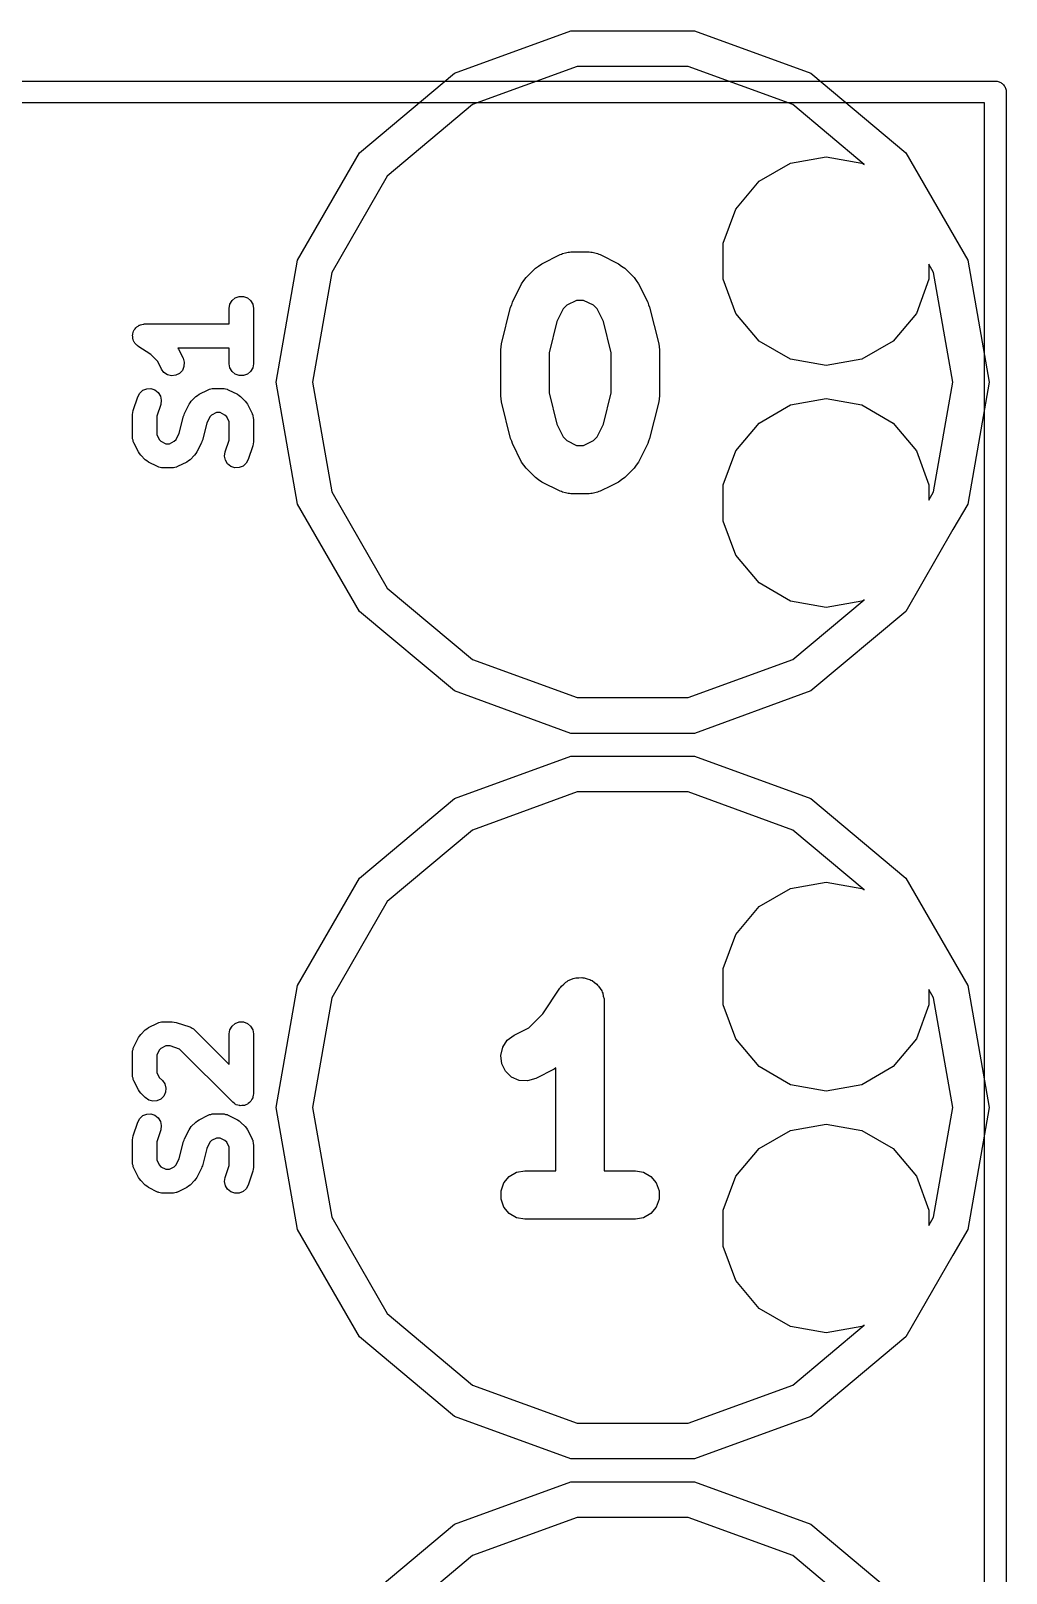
# Model space of a CAD drawing. Extents: x 25.3 to 49.5, y -85.5 to -24.8.
# Drawn here: x 39.23 to 49.48, y -40.96 to -24.76 of the extents above; entities that cross this region are included whole.
import ezdxf

# ---------------------------------------------------------------- set-up
doc = ezdxf.new("R2010")
doc.units = 0
doc.header["$MEASUREMENT"] = 0
doc.layers.add('BLACK', color=7, linetype='CONTINUOUS')

msp = doc.modelspace()

# ---------------------------------------------------------------- linework, layer by layer
at = {"layer": 'Black'}
for p, q in [((43.6816, -25.2034), (44.9043, -24.7584)), ((44.9043, -24.7584), (46.2055, -24.7584)), ((46.2055, -24.7584), (47.4281, -25.2034)), ((42.6849, -26.0398), (43.6816, -25.2034)), ((44.9705, -25.1336), (43.8721, -25.5334)), ((46.1393, -25.1336), (44.9705, -25.1336)), ((47.2376, -25.5334), (46.1393, -25.1336)), ((47.4281, -25.2034), (48.4249, -26.0398)), ((25.4, -25.2857), (49.3649, -25.2857)), ((49.3649, -25.2857), (49.3747, -25.2874)), ((49.3747, -25.2874), (49.3847, -25.2874)), ((49.3847, -25.2874), (49.3941, -25.2909)), ((49.3941, -25.2909), (49.404, -25.2926)), ((49.404, -25.2926), (49.4127, -25.2976)), ((49.4127, -25.2976), (49.422, -25.301)), ((49.422, -25.301), (49.4297, -25.3074)), ((49.4297, -25.3074), (49.4384, -25.3124)), ((49.4384, -25.3124), (49.4448, -25.3201)), ((49.4448, -25.3201), (49.4525, -25.3265)), ((49.4525, -25.3265), (49.4575, -25.3352)), ((49.4575, -25.3352), (49.4639, -25.3428)), ((49.4639, -25.3428), (49.4673, -25.3522)), ((49.4673, -25.3522), (49.4723, -25.3609)), ((49.4723, -25.3609), (49.474, -25.3708)), ((49.474, -25.3708), (49.4775, -25.3802)), ((49.4775, -25.3802), (49.4775, -25.3902)), ((49.4775, -25.3902), (49.4792, -25.4)), ((49.4792, -25.4), (49.4792, -84.836)), ((49.2506, -25.5143), (25.5143, -25.5143)), ((43.8721, -25.5334), (42.9768, -26.2847)), ((47.9873, -26.1624), (47.2376, -25.5334)), ((49.2506, -84.7217), (49.2506, -25.5143)), ((42.0343, -27.1666), (42.6849, -26.0398)), ((47.2119, -26.1477), (47.5869, -26.0816)), ((47.5869, -26.0816), (47.9619, -26.1477)), ((48.4249, -26.0398), (49.0755, -27.1666)), ((46.8822, -26.3381), (47.2119, -26.1477)), ((47.9619, -26.1477), (47.9873, -26.1624)), ((42.9768, -26.2847), (42.3924, -27.2969)), ((46.6374, -26.6298), (46.8822, -26.3381)), ((46.5072, -26.9876), (46.6374, -26.6298)), ((46.5072, -27.3684), (46.5072, -26.9876)), ((41.8084, -28.448), (42.0343, -27.1666)), ((44.5659, -27.2291), (44.5986, -27.2048)), ((44.5986, -27.2048), (44.7921, -27.1081)), ((44.7921, -27.1081), (44.8061, -27.1039)), ((44.8061, -27.1039), (44.8188, -27.0966)), ((44.8188, -27.0966), (44.8481, -27.0914)), ((44.8481, -27.0914), (44.8766, -27.0829)), ((44.8766, -27.0829), (44.8913, -27.0838)), ((44.8913, -27.0838), (44.9057, -27.0812)), ((44.9057, -27.0812), (45.0992, -27.0812)), ((45.0992, -27.0812), (45.1136, -27.0838)), ((45.1136, -27.0838), (45.1283, -27.0829)), ((45.1283, -27.0829), (45.1568, -27.0914)), ((45.1568, -27.0914), (45.1861, -27.0966)), ((45.1861, -27.0966), (45.1988, -27.1039)), ((45.1988, -27.1039), (45.2128, -27.1081)), ((45.2128, -27.1081), (45.4063, -27.2048)), ((45.4063, -27.2048), (45.439, -27.2291)), ((48.6666, -27.2089), (48.6666, -27.3684)), ((48.7174, -27.2969), (48.6666, -27.2089)), ((49.0755, -27.1666), (49.3014, -28.448)), ((42.3924, -27.2969), (42.1894, -28.448)), ((44.4125, -27.3825), (44.4358, -27.3492)), ((44.4358, -27.3492), (44.5326, -27.2524)), ((44.5326, -27.2524), (44.5659, -27.2291)), ((45.439, -27.2291), (45.4723, -27.2524)), ((45.4723, -27.2524), (45.5691, -27.3492)), ((45.5691, -27.3492), (45.5924, -27.3825)), ((46.6374, -27.7262), (46.5072, -27.3684)), ((48.6666, -27.3684), (48.5364, -27.7262)), ((48.9204, -28.448), (48.7174, -27.2969)), ((44.2915, -27.6087), (44.3882, -27.4152)), ((44.3882, -27.4152), (44.4125, -27.3825)), ((45.5924, -27.3825), (45.6167, -27.4152)), ((45.6167, -27.4152), (45.7134, -27.6087)), ((41.3155, -27.6739), (41.3232, -27.6305)), ((41.3155, -27.8372), (41.3155, -27.6739)), ((41.3232, -27.6305), (41.3452, -27.5923)), ((41.3452, -27.5923), (41.379, -27.5639)), ((41.379, -27.5639), (41.4205, -27.5488)), ((41.4205, -27.5488), (41.4646, -27.5488)), ((41.4646, -27.5488), (41.506, -27.5639)), ((41.506, -27.5639), (41.5398, -27.5923)), ((41.5398, -27.5923), (41.5619, -27.6305)), ((41.5619, -27.6305), (41.5695, -27.6739)), ((41.5695, -27.6739), (41.5695, -28.2545)), ((44.1755, -28.0477), (44.2722, -27.6607)), ((44.2722, -27.6607), (44.2835, -27.6353)), ((44.2835, -27.6353), (44.2915, -27.6087)), ((44.8242, -27.6792), (44.7583, -27.8109)), ((44.8626, -27.6408), (44.8242, -27.6792)), ((44.9656, -27.5892), (44.8626, -27.6408)), ((45.0392, -27.5892), (44.9656, -27.5892)), ((45.1423, -27.6408), (45.0392, -27.5892)), ((45.1807, -27.6792), (45.1423, -27.6408)), ((45.2466, -27.8109), (45.1807, -27.6792)), ((45.7134, -27.6087), (45.7214, -27.6353)), ((45.7214, -27.6353), (45.7327, -27.6607)), ((45.7327, -27.6607), (45.8294, -28.0477)), ((40.3449, -27.8669), (40.358, -27.8593)), ((40.358, -27.8593), (40.3702, -27.8503)), ((40.3702, -27.8503), (40.377, -27.8484)), ((40.377, -27.8484), (40.3831, -27.8448)), ((40.3831, -27.8448), (40.398, -27.8422)), ((40.398, -27.8422), (40.4126, -27.838)), ((40.4126, -27.838), (40.4196, -27.8384)), ((40.4196, -27.8384), (40.4265, -27.8372)), ((40.4265, -27.8372), (41.3155, -27.8372)), ((44.7583, -27.8109), (44.6759, -28.1406)), ((45.329, -28.1406), (45.2466, -27.8109)), ((46.8822, -28.0179), (46.6374, -27.7262)), ((48.5364, -27.7262), (48.2916, -28.0179)), ((40.2998, -27.956), (40.3014, -27.9492)), ((40.3014, -27.9711), (40.2998, -27.956)), ((40.3014, -27.9421), (40.3066, -27.9279)), ((40.3014, -27.9492), (40.3014, -27.9421)), ((40.3014, -27.9862), (40.3014, -27.9711)), ((40.3039, -27.9929), (40.3014, -27.9862)), ((40.3046, -27.9999), (40.3039, -27.9929)), ((40.3113, -28.0134), (40.3046, -27.9999)), ((40.3066, -27.9279), (40.3102, -27.9132)), ((40.3102, -27.9132), (40.3141, -27.9073)), ((40.3165, -28.0277), (40.3113, -28.0134)), ((40.3141, -27.9073), (40.3165, -27.9007)), ((40.3165, -27.9007), (40.3263, -27.8891)), ((40.3263, -27.8891), (40.3347, -27.8765)), ((40.3347, -27.8765), (40.3404, -27.8723)), ((40.3404, -27.8723), (40.3449, -27.8669)), ((47.2119, -28.2083), (46.8822, -28.0179)), ((48.2916, -28.0179), (47.9619, -28.2083)), ((40.3211, -28.0331), (40.3165, -28.0277)), ((40.3242, -28.0394), (40.3211, -28.0331)), ((40.3351, -28.0499), (40.3242, -28.0394)), ((40.3449, -28.0615), (40.3351, -28.0499)), ((40.351, -28.065), (40.3449, -28.0615)), ((40.3561, -28.0699), (40.351, -28.065)), ((40.4907, -28.1596), (40.3561, -28.0699)), ((40.564, -28.2329), (40.4907, -28.1596)), ((41.3155, -28.0912), (40.7748, -28.0912)), ((40.7748, -28.0912), (40.782, -28.1009)), ((40.782, -28.1009), (40.8304, -28.1977)), ((41.3155, -28.2545), (41.3155, -28.0912)), ((44.1679, -28.1093), (44.1733, -28.0787)), ((44.1679, -28.5931), (44.1679, -28.1093)), ((44.1733, -28.0787), (44.1755, -28.0477)), ((44.6759, -28.1406), (44.6759, -28.5619)), ((45.329, -28.5619), (45.329, -28.1406)), ((45.8294, -28.0477), (45.8316, -28.0787)), ((45.8316, -28.0787), (45.837, -28.1093)), ((45.837, -28.1093), (45.837, -28.5931)), ((40.6032, -28.3113), (40.564, -28.2329)), ((40.6295, -28.3467), (40.6032, -28.3113)), ((40.6663, -28.371), (40.6295, -28.3467)), ((40.8228, -28.3245), (40.7925, -28.3565)), ((40.8403, -28.284), (40.8228, -28.3245)), ((40.8304, -28.1977), (40.843, -28.24)), ((40.843, -28.24), (40.8403, -28.284)), ((41.3232, -28.2979), (41.3155, -28.2545)), ((41.3452, -28.3361), (41.3232, -28.2979)), ((41.379, -28.3645), (41.3452, -28.3361)), ((41.5398, -28.3361), (41.506, -28.3645)), ((41.5619, -28.2979), (41.5398, -28.3361)), ((41.5695, -28.2545), (41.5619, -28.2979)), ((47.5869, -28.2744), (47.2119, -28.2083)), ((47.9619, -28.2083), (47.5869, -28.2744)), ((40.7092, -28.3812), (40.6663, -28.371)), ((40.753, -28.3762), (40.7092, -28.3812)), ((40.7925, -28.3565), (40.753, -28.3762)), ((41.4205, -28.3795), (41.379, -28.3645)), ((41.4646, -28.3795), (41.4205, -28.3795)), ((41.506, -28.3645), (41.4646, -28.3795)), ((42.0343, -29.7294), (41.8084, -28.448)), ((42.1894, -28.448), (42.3924, -29.5991)), ((48.7174, -29.5991), (48.9204, -28.448)), ((49.3014, -28.448), (49.0755, -29.7294)), ((40.306, -28.7465), (40.3544, -28.6014)), ((40.3544, -28.6014), (40.3754, -28.5626)), ((40.3754, -28.5626), (40.4084, -28.5333)), ((40.4084, -28.5333), (40.4494, -28.5171)), ((40.4494, -28.5171), (40.4935, -28.5159)), ((40.4935, -28.5159), (40.5354, -28.5298)), ((40.5354, -28.5298), (40.5699, -28.5573)), ((40.5699, -28.5573), (40.593, -28.5948)), ((40.593, -28.5948), (40.6019, -28.6381)), ((40.6019, -28.6381), (40.5954, -28.6817)), ((40.8935, -28.6815), (40.9056, -28.6651)), ((40.9056, -28.6651), (40.9173, -28.6485)), ((40.9173, -28.6485), (40.9657, -28.6001)), ((40.9657, -28.6001), (40.9823, -28.5884)), ((40.9823, -28.5884), (40.9987, -28.5763)), ((40.9987, -28.5763), (41.0954, -28.5279)), ((41.0954, -28.5279), (41.1025, -28.5258)), ((41.1025, -28.5258), (41.1088, -28.5222)), ((41.1088, -28.5222), (41.1235, -28.5196)), ((41.1235, -28.5196), (41.1377, -28.5154)), ((41.1377, -28.5154), (41.145, -28.5158)), ((41.145, -28.5158), (41.1522, -28.5145)), ((41.1522, -28.5145), (41.249, -28.5145)), ((41.249, -28.5145), (41.2562, -28.5158)), ((41.2562, -28.5158), (41.2635, -28.5154)), ((41.2635, -28.5154), (41.2778, -28.5196)), ((41.2778, -28.5196), (41.2924, -28.5222)), ((41.2924, -28.5222), (41.2988, -28.5258)), ((41.2988, -28.5258), (41.3058, -28.5279)), ((41.3058, -28.5279), (41.4026, -28.5763)), ((41.4026, -28.5763), (41.4189, -28.5884)), ((41.4189, -28.5884), (41.4356, -28.6001)), ((41.4356, -28.6001), (41.4839, -28.6485)), ((41.4839, -28.6485), (41.4956, -28.6652)), ((41.4956, -28.6652), (41.5077, -28.6815)), ((44.1733, -28.6237), (44.1679, -28.5931)), ((44.1755, -28.6547), (44.1733, -28.6237)), ((44.2722, -29.0418), (44.1755, -28.6547)), ((44.6759, -28.5619), (44.7583, -28.8915)), ((45.2466, -28.8915), (45.329, -28.5619)), ((45.8294, -28.6547), (45.7327, -29.0418)), ((45.8316, -28.6237), (45.8294, -28.6547)), ((45.837, -28.5931), (45.8316, -28.6237)), ((47.2119, -28.6877), (47.5869, -28.6216)), ((47.5869, -28.6216), (47.9619, -28.6877)), ((40.2995, -28.7867), (40.303, -28.7666)), ((40.2995, -29.0286), (40.2995, -28.7867)), ((40.303, -28.7666), (40.306, -28.7465)), ((40.5954, -28.6817), (40.5535, -28.8073)), ((40.5535, -28.8073), (40.5535, -28.9986)), ((40.7905, -28.9842), (40.8355, -28.8042)), ((40.8355, -28.8042), (40.8412, -28.7916)), ((40.8412, -28.7916), (40.8451, -28.7783)), ((40.8451, -28.7783), (40.8935, -28.6815)), ((41.1115, -28.8135), (41.0785, -28.8794)), ((41.1307, -28.7943), (41.1115, -28.8135)), ((41.1822, -28.7685), (41.1307, -28.7943)), ((41.219, -28.7685), (41.1822, -28.7685)), ((41.2705, -28.7943), (41.219, -28.7685)), ((41.2898, -28.8135), (41.2705, -28.7943)), ((41.3155, -28.865), (41.2898, -28.8135)), ((41.5077, -28.6815), (41.5561, -28.7783)), ((41.5561, -28.7783), (41.5582, -28.7853)), ((41.5582, -28.7853), (41.5619, -28.7916)), ((41.5619, -28.7916), (41.5644, -28.8063)), ((41.5644, -28.8063), (41.5687, -28.8205)), ((41.5687, -28.8205), (41.5682, -28.8278)), ((41.5682, -28.8278), (41.5695, -28.835)), ((41.5695, -28.835), (41.5695, -29.077)), ((46.8822, -28.8781), (47.2119, -28.6877)), ((47.9619, -28.6877), (48.2916, -28.8781)), ((40.5535, -28.9986), (40.5793, -29.0501)), ((40.7576, -29.0501), (40.7905, -28.9842)), ((41.0785, -28.8794), (41.0335, -29.0594)), ((41.3155, -29.0563), (41.3155, -28.865)), ((44.7583, -28.8915), (44.8242, -29.0233)), ((45.1807, -29.0233), (45.2466, -28.8915)), ((46.6374, -29.1698), (46.8822, -28.8781)), ((48.2916, -28.8781), (48.5364, -29.1698)), ((40.3008, -29.0358), (40.2995, -29.0286)), ((40.3004, -29.0431), (40.3008, -29.0358)), ((40.3046, -29.0573), (40.3004, -29.0431)), ((40.3072, -29.072), (40.3046, -29.0573)), ((40.3108, -29.0784), (40.3072, -29.072)), ((40.3129, -29.0854), (40.3108, -29.0784)), ((40.3613, -29.1821), (40.3129, -29.0854)), ((40.5793, -29.0501), (40.5985, -29.0693)), ((40.5985, -29.0693), (40.65, -29.0951)), ((40.65, -29.0951), (40.6868, -29.0951)), ((40.6868, -29.0951), (40.7383, -29.0693)), ((40.7383, -29.0693), (40.7576, -29.0501)), ((41.0239, -29.0854), (40.9755, -29.1821)), ((41.0279, -29.0721), (41.0239, -29.0854)), ((41.0335, -29.0594), (41.0279, -29.0721)), ((41.2737, -29.1819), (41.3155, -29.0563)), ((41.563, -29.1171), (41.5146, -29.2623)), ((41.566, -29.097), (41.563, -29.1171)), ((41.5695, -29.077), (41.566, -29.097)), ((44.2835, -29.0672), (44.2722, -29.0418)), ((44.2915, -29.0938), (44.2835, -29.0672)), ((44.3882, -29.2873), (44.2915, -29.0938)), ((44.8242, -29.0233), (44.8626, -29.0617)), ((44.8626, -29.0617), (44.9656, -29.1132)), ((44.9656, -29.1132), (45.0392, -29.1132)), ((45.0392, -29.1132), (45.1423, -29.0617)), ((45.1423, -29.0617), (45.1807, -29.0233)), ((45.7134, -29.0938), (45.6167, -29.2873)), ((45.7214, -29.0672), (45.7134, -29.0938)), ((45.7327, -29.0418), (45.7214, -29.0672)), ((40.3734, -29.1985), (40.3613, -29.1821)), ((40.3851, -29.2151), (40.3734, -29.1985)), ((40.4335, -29.2635), (40.3851, -29.2151)), ((40.4502, -29.2752), (40.4335, -29.2635)), ((40.4665, -29.2873), (40.4502, -29.2752)), ((40.5632, -29.3357), (40.4665, -29.2873)), ((40.8704, -29.2873), (40.7736, -29.3357)), ((40.8867, -29.2752), (40.8704, -29.2873)), ((40.9034, -29.2635), (40.8867, -29.2752)), ((40.9518, -29.2151), (40.9034, -29.2635)), ((40.9634, -29.1985), (40.9518, -29.2151)), ((40.9755, -29.1821), (40.9634, -29.1985)), ((41.2672, -29.2256), (41.2737, -29.1819)), ((41.276, -29.2688), (41.2672, -29.2256)), ((41.2991, -29.3064), (41.276, -29.2688)), ((41.3337, -29.3338), (41.2991, -29.3064)), ((41.4936, -29.301), (41.4606, -29.3303)), ((41.5146, -29.2623), (41.4936, -29.301)), ((44.4125, -29.32), (44.3882, -29.2873)), ((44.4358, -29.3533), (44.4125, -29.32)), ((45.5924, -29.32), (45.5691, -29.3533)), ((45.6167, -29.2873), (45.5924, -29.32)), ((46.5072, -29.5276), (46.6374, -29.1698)), ((48.5364, -29.1698), (48.6666, -29.5276)), ((40.5703, -29.3378), (40.5632, -29.3357)), ((40.5766, -29.3414), (40.5703, -29.3378)), ((40.5913, -29.344), (40.5766, -29.3414)), ((40.6055, -29.3483), (40.5913, -29.344)), ((40.6128, -29.3478), (40.6055, -29.3483)), ((40.62, -29.3491), (40.6128, -29.3478)), ((40.7168, -29.3491), (40.62, -29.3491)), ((40.724, -29.3478), (40.7168, -29.3491)), ((40.7313, -29.3483), (40.724, -29.3478)), ((40.7456, -29.344), (40.7313, -29.3483)), ((40.7602, -29.3414), (40.7456, -29.344)), ((40.7666, -29.3378), (40.7602, -29.3414)), ((40.7736, -29.3357), (40.7666, -29.3378)), ((41.3755, -29.3477), (41.3337, -29.3338)), ((41.4196, -29.3465), (41.3755, -29.3477)), ((41.4606, -29.3303), (41.4196, -29.3465)), ((44.5326, -29.4501), (44.4358, -29.3533)), ((44.5659, -29.4734), (44.5326, -29.4501)), ((44.5986, -29.4977), (44.5659, -29.4734)), ((45.439, -29.4734), (45.4063, -29.4977)), ((45.4723, -29.4501), (45.439, -29.4734)), ((45.5691, -29.3533), (45.4723, -29.4501)), ((42.3924, -29.5991), (42.9768, -30.6113)), ((44.7921, -29.5944), (44.5986, -29.4977)), ((44.8061, -29.5986), (44.7921, -29.5944)), ((44.8188, -29.6059), (44.8061, -29.5986)), ((44.8481, -29.6111), (44.8188, -29.6059)), ((44.8766, -29.6196), (44.8481, -29.6111)), ((44.8913, -29.6187), (44.8766, -29.6196)), ((44.9057, -29.6212), (44.8913, -29.6187)), ((45.0992, -29.6212), (44.9057, -29.6212)), ((45.1136, -29.6187), (45.0992, -29.6212)), ((45.1283, -29.6196), (45.1136, -29.6187)), ((45.1568, -29.6111), (45.1283, -29.6196)), ((45.1861, -29.6059), (45.1568, -29.6111)), ((45.1988, -29.5986), (45.1861, -29.6059)), ((45.2128, -29.5944), (45.1988, -29.5986)), ((45.329, -29.5363), (45.2128, -29.5944)), ((45.4063, -29.4977), (45.329, -29.5363)), ((46.5072, -29.9084), (46.5072, -29.5276)), ((48.6666, -29.5276), (48.6666, -29.6871)), ((48.6666, -29.6871), (48.7174, -29.5991)), ((42.6849, -30.8562), (42.0343, -29.7294)), ((49.0755, -29.7294), (48.9204, -29.9979)), ((46.6374, -30.2662), (46.5072, -29.9084)), ((48.9204, -29.9979), (48.4249, -30.8562)), ((46.8822, -30.5579), (46.6374, -30.2662)), ((42.9768, -30.6113), (43.8721, -31.3626)), ((47.2119, -30.7483), (46.8822, -30.5579)), ((47.5869, -30.8144), (47.2119, -30.7483)), ((47.2376, -31.3626), (47.9873, -30.7336)), ((47.9619, -30.7483), (47.5869, -30.8144)), ((47.9873, -30.7336), (47.9619, -30.7483)), ((43.6816, -31.6926), (42.6849, -30.8562)), ((48.4249, -30.8562), (47.4281, -31.6926)), ((43.8721, -31.3626), (44.9705, -31.7624)), ((46.1393, -31.7624), (47.2376, -31.3626)), ((44.9043, -32.1376), (43.6816, -31.6926)), ((47.4281, -31.6926), (46.2055, -32.1376)), ((44.9705, -31.7624), (46.1393, -31.7624)), ((46.2055, -32.1376), (44.9043, -32.1376)), ((43.6816, -32.8234), (44.9043, -32.3784)), ((44.9043, -32.3784), (46.2055, -32.3784)), ((46.2055, -32.3784), (47.4281, -32.8234)), ((42.6849, -33.6598), (43.6816, -32.8234)), ((44.9705, -32.7536), (43.8721, -33.1534)), ((46.1393, -32.7536), (44.9705, -32.7536)), ((47.2376, -33.1534), (46.1393, -32.7536)), ((47.4281, -32.8234), (48.4249, -33.6598)), ((43.8721, -33.1534), (42.9768, -33.9047)), ((47.9873, -33.7824), (47.2376, -33.1534)), ((42.0343, -34.7866), (42.6849, -33.6598)), ((48.4249, -33.6598), (49.0755, -34.7866)), ((46.8822, -33.9581), (47.2119, -33.7677)), ((47.2119, -33.7677), (47.5869, -33.7016)), ((47.5869, -33.7016), (47.9619, -33.7677)), ((47.9619, -33.7677), (47.9873, -33.7824)), ((42.9768, -33.9047), (42.3924, -34.9169)), ((46.6374, -34.2498), (46.8822, -33.9581)), ((46.5072, -34.6076), (46.6374, -34.2498)), ((46.5072, -34.9884), (46.5072, -34.6076)), ((41.8084, -36.068), (42.0343, -34.7866)), ((44.6115, -35.0837), (44.7911, -34.8143)), ((44.7911, -34.8143), (44.8008, -34.8042)), ((44.8008, -34.8042), (44.8079, -34.792)), ((44.8079, -34.792), (44.8311, -34.7725)), ((44.8311, -34.7725), (44.852, -34.7506)), ((44.852, -34.7506), (44.8647, -34.7443)), ((44.8647, -34.7443), (44.8755, -34.7353)), ((44.8755, -34.7353), (44.9039, -34.7249)), ((44.9039, -34.7249), (44.9311, -34.7115)), ((44.9311, -34.7115), (44.9451, -34.7099)), ((44.9451, -34.7099), (44.9583, -34.7051)), ((44.9583, -34.7051), (44.9887, -34.7051)), ((44.9887, -34.7051), (45.0188, -34.7018)), ((45.0188, -34.7018), (45.0325, -34.7051)), ((45.0325, -34.7051), (45.0466, -34.7051)), ((45.0466, -34.7051), (45.075, -34.7155)), ((45.075, -34.7155), (45.1045, -34.7226)), ((45.1045, -34.7226), (45.1162, -34.7305)), ((45.1162, -34.7305), (45.1294, -34.7353)), ((45.1294, -34.7353), (45.1527, -34.7548)), ((45.1527, -34.7548), (45.1779, -34.7716)), ((45.1779, -34.7716), (45.1862, -34.7829)), ((45.1862, -34.7829), (45.197, -34.792)), ((45.197, -34.792), (45.2122, -34.8182)), ((45.2122, -34.8182), (45.2301, -34.8427)), ((48.6666, -34.8289), (48.6666, -34.9884)), ((48.7174, -34.9169), (48.6666, -34.8289)), ((49.0755, -34.7866), (49.3014, -36.068)), ((42.3924, -34.9169), (42.1894, -36.068)), ((45.2301, -34.8427), (45.2341, -34.8562)), ((45.2341, -34.8562), (45.2411, -34.8684)), ((45.2411, -34.8684), (45.2464, -34.8982)), ((45.2464, -34.8982), (45.2549, -34.9273)), ((45.2549, -34.9273), (45.254, -34.9414)), ((45.254, -34.9414), (45.2565, -34.9552)), ((45.2565, -34.9552), (45.2565, -36.7332)), ((46.6374, -35.3462), (46.5072, -34.9884)), ((48.6666, -34.9884), (48.5364, -35.3462)), ((48.9204, -36.068), (48.7174, -34.9169)), ((44.4649, -35.2303), (44.6115, -35.0837)), ((40.3734, -35.3175), (40.3851, -35.3009)), ((40.3851, -35.3009), (40.4335, -35.2525)), ((40.4335, -35.2525), (40.4502, -35.2408)), ((40.4502, -35.2408), (40.4665, -35.2287)), ((40.4665, -35.2287), (40.5632, -35.1803)), ((40.5632, -35.1803), (40.5703, -35.1782)), ((40.5703, -35.1782), (40.5766, -35.1746)), ((40.5766, -35.1746), (40.5913, -35.172)), ((40.5913, -35.172), (40.6055, -35.1677)), ((40.6055, -35.1677), (40.6128, -35.1682)), ((40.6128, -35.1682), (40.62, -35.1669)), ((40.62, -35.1669), (40.7168, -35.1669)), ((40.7168, -35.1669), (40.7368, -35.1704)), ((40.7368, -35.1704), (40.757, -35.1734)), ((40.757, -35.1734), (40.9021, -35.2218)), ((40.9021, -35.2218), (40.9085, -35.2253)), ((40.9085, -35.2253), (40.9156, -35.2272)), ((40.9156, -35.2272), (40.9278, -35.2357)), ((40.9278, -35.2357), (40.9409, -35.2428)), ((40.9409, -35.2428), (40.9458, -35.2483)), ((40.9458, -35.2483), (40.9518, -35.2525)), ((40.9518, -35.2525), (41.3155, -35.6163)), ((41.3155, -35.2939), (41.3232, -35.2505)), ((41.3155, -35.6163), (41.3155, -35.2939)), ((41.3232, -35.2505), (41.3452, -35.2123)), ((41.3452, -35.2123), (41.379, -35.1839)), ((41.379, -35.1839), (41.4205, -35.1688)), ((41.4205, -35.1688), (41.4646, -35.1688)), ((41.4646, -35.1688), (41.506, -35.1839)), ((41.506, -35.1839), (41.5398, -35.2123)), ((41.5398, -35.2123), (41.5619, -35.2505)), ((41.5619, -35.2505), (41.5695, -35.2939)), ((41.5695, -35.2939), (41.5695, -35.9229)), ((44.2374, -35.3612), (44.3083, -35.3086)), ((44.3083, -35.3086), (44.4649, -35.2303)), ((40.3004, -35.4729), (40.3046, -35.4586)), ((40.3008, -35.4802), (40.3004, -35.4729)), ((40.3046, -35.4586), (40.3072, -35.444)), ((40.3072, -35.444), (40.3108, -35.4376)), ((40.3108, -35.4376), (40.3129, -35.4306)), ((40.3129, -35.4306), (40.3613, -35.3339)), ((40.3613, -35.3339), (40.3734, -35.3175)), ((40.5793, -35.4659), (40.5535, -35.5174)), ((40.5985, -35.4467), (40.5793, -35.4659)), ((40.65, -35.4209), (40.5985, -35.4467)), ((40.6962, -35.4209), (40.65, -35.4209)), ((40.7933, -35.4533), (40.6962, -35.4209)), ((41.3527, -36.0127), (40.7933, -35.4533)), ((44.1683, -35.5206), (44.1888, -35.4348)), ((44.1888, -35.4348), (44.2374, -35.3612)), ((46.8822, -35.6379), (46.6374, -35.3462)), ((48.5364, -35.3462), (48.2916, -35.6379)), ((40.2995, -35.4874), (40.3008, -35.4802)), ((40.2995, -35.7293), (40.2995, -35.4874)), ((40.5535, -35.5174), (40.5535, -35.6994)), ((44.1784, -35.6082), (44.1683, -35.5206)), ((44.2179, -35.6871), (44.1784, -35.6082)), ((47.2119, -35.8283), (46.8822, -35.6379)), ((48.2916, -35.6379), (47.9619, -35.8283)), ((40.3008, -35.7365), (40.2995, -35.7293)), ((40.3004, -35.7439), (40.3008, -35.7365)), ((40.3046, -35.7581), (40.3004, -35.7439)), ((40.3072, -35.7728), (40.3046, -35.7581)), ((40.3108, -35.7791), (40.3072, -35.7728)), ((40.3129, -35.7861), (40.3108, -35.7791)), ((40.3613, -35.8829), (40.3129, -35.7861)), ((40.5535, -35.6994), (40.5793, -35.7509)), ((40.5793, -35.7509), (40.6131, -35.7847)), ((40.6131, -35.7847), (40.6384, -35.8208)), ((44.2819, -35.7478), (44.2179, -35.6871)), ((44.3629, -35.7829), (44.2819, -35.7478)), ((44.4509, -35.7881), (44.3629, -35.7829)), ((44.5355, -35.763), (44.4509, -35.7881)), ((44.729, -35.6662), (44.5355, -35.763)), ((44.7484, -35.6518), (44.729, -35.6662)), ((44.7484, -36.7332), (44.7484, -35.6518)), ((40.3734, -35.8992), (40.3613, -35.8829)), ((40.3851, -35.9159), (40.3734, -35.8992)), ((40.4335, -35.9643), (40.3851, -35.9159)), ((40.4696, -35.9896), (40.4335, -35.9643)), ((40.6273, -35.9473), (40.5961, -35.9785)), ((40.646, -35.9073), (40.6273, -35.9473)), ((40.6384, -35.8208), (40.6498, -35.8634)), ((40.6498, -35.8634), (40.646, -35.9073)), ((41.5628, -35.9608), (41.5619, -35.9663)), ((41.5652, -35.9557), (41.5628, -35.9608)), ((41.5666, -35.9392), (41.5652, -35.9557)), ((41.5695, -35.9229), (41.5666, -35.9392)), ((47.5869, -35.8944), (47.2119, -35.8283)), ((47.9619, -35.8283), (47.5869, -35.8944)), ((40.5122, -36.001), (40.4696, -35.9896)), ((40.5562, -35.9971), (40.5122, -36.001)), ((40.5961, -35.9785), (40.5562, -35.9971)), ((41.3663, -36.0222), (41.3527, -36.0127)), ((41.379, -36.0328), (41.3663, -36.0222)), ((41.3843, -36.0348), (41.379, -36.0328)), ((41.3888, -36.038), (41.3843, -36.0348)), ((41.4049, -36.0423), (41.3888, -36.038)), ((41.4205, -36.0479), (41.4049, -36.0423)), ((41.4261, -36.0479), (41.4205, -36.0479)), ((41.4314, -36.0494), (41.4261, -36.0479)), ((41.448, -36.0479), (41.4314, -36.0494)), ((41.4646, -36.0479), (41.448, -36.0479)), ((41.4698, -36.046), (41.4646, -36.0479)), ((41.4754, -36.0455), (41.4698, -36.046)), ((41.4904, -36.0385), (41.4754, -36.0455)), ((41.506, -36.0328), (41.4904, -36.0385)), ((41.5103, -36.0292), (41.506, -36.0328)), ((41.5154, -36.0269), (41.5103, -36.0292)), ((41.5271, -36.0152), (41.5154, -36.0269)), ((41.5398, -36.0045), (41.5271, -36.0152)), ((41.5426, -35.9996), (41.5398, -36.0045)), ((41.5466, -35.9957), (41.5426, -35.9996)), ((41.5536, -35.9807), (41.5466, -35.9957)), ((41.5619, -35.9663), (41.5536, -35.9807)), ((42.0343, -37.3494), (41.8084, -36.068)), ((42.1894, -36.068), (42.3924, -37.2191)), ((48.7174, -37.2191), (48.9204, -36.068)), ((49.3014, -36.068), (49.0755, -37.3494)), ((40.306, -36.3665), (40.3544, -36.2214)), ((40.3544, -36.2214), (40.3754, -36.1826)), ((40.3754, -36.1826), (40.4084, -36.1533)), ((40.4084, -36.1533), (40.4494, -36.1371)), ((40.4494, -36.1371), (40.4935, -36.1359)), ((40.4935, -36.1359), (40.5354, -36.1498)), ((40.5354, -36.1498), (40.5699, -36.1773)), ((40.5699, -36.1773), (40.593, -36.2148)), ((40.593, -36.2148), (40.6019, -36.2581)), ((40.6019, -36.2581), (40.5954, -36.3017)), ((40.8935, -36.3015), (40.9056, -36.2851)), ((40.9056, -36.2851), (40.9173, -36.2685)), ((40.9173, -36.2685), (40.9657, -36.2201)), ((40.9657, -36.2201), (40.9823, -36.2084)), ((40.9823, -36.2084), (40.9987, -36.1963)), ((40.9987, -36.1963), (41.0954, -36.1479)), ((41.0954, -36.1479), (41.1025, -36.1458)), ((41.1025, -36.1458), (41.1088, -36.1422)), ((41.1088, -36.1422), (41.1235, -36.1396)), ((41.1235, -36.1396), (41.1377, -36.1354)), ((41.1377, -36.1354), (41.145, -36.1358)), ((41.145, -36.1358), (41.1522, -36.1345)), ((41.1522, -36.1345), (41.249, -36.1345)), ((41.249, -36.1345), (41.2562, -36.1358)), ((41.2562, -36.1358), (41.2635, -36.1354)), ((41.2635, -36.1354), (41.2778, -36.1396)), ((41.2778, -36.1396), (41.2924, -36.1422)), ((41.2924, -36.1422), (41.2988, -36.1458)), ((41.2988, -36.1458), (41.3058, -36.1479)), ((41.3058, -36.1479), (41.4026, -36.1963)), ((41.4026, -36.1963), (41.4189, -36.2084)), ((41.4189, -36.2084), (41.4356, -36.2201)), ((41.4356, -36.2201), (41.4839, -36.2685)), ((41.4839, -36.2685), (41.4956, -36.2852)), ((41.4956, -36.2852), (41.5077, -36.3015)), ((47.2119, -36.3077), (47.5869, -36.2416)), ((47.5869, -36.2416), (47.9619, -36.3077)), ((40.2995, -36.4067), (40.303, -36.3866)), ((40.2995, -36.6486), (40.2995, -36.4067)), ((40.303, -36.3866), (40.306, -36.3665)), ((40.5954, -36.3017), (40.5535, -36.4273)), ((40.5535, -36.4273), (40.5535, -36.6186)), ((40.7905, -36.6042), (40.8355, -36.4242)), ((40.8355, -36.4242), (40.8412, -36.4116)), ((40.8412, -36.4116), (40.8451, -36.3983)), ((40.8451, -36.3983), (40.8935, -36.3015)), ((41.1115, -36.4335), (41.0785, -36.4994)), ((41.1307, -36.4143), (41.1115, -36.4335)), ((41.1822, -36.3885), (41.1307, -36.4143)), ((41.219, -36.3885), (41.1822, -36.3885)), ((41.2705, -36.4143), (41.219, -36.3885)), ((41.2898, -36.4335), (41.2705, -36.4143)), ((41.3155, -36.485), (41.2898, -36.4335)), ((41.5077, -36.3015), (41.5561, -36.3983)), ((41.5561, -36.3983), (41.5582, -36.4053)), ((41.5582, -36.4053), (41.5619, -36.4116)), ((41.5619, -36.4116), (41.5644, -36.4263)), ((41.5644, -36.4263), (41.5687, -36.4405)), ((41.5687, -36.4405), (41.5682, -36.4478)), ((41.5682, -36.4478), (41.5695, -36.455)), ((46.8822, -36.4981), (47.2119, -36.3077)), ((47.9619, -36.3077), (48.2916, -36.4981)), ((40.7576, -36.6701), (40.7905, -36.6042)), ((41.0785, -36.4994), (41.0335, -36.6794)), ((41.3155, -36.6763), (41.3155, -36.485)), ((41.5695, -36.455), (41.5695, -36.697)), ((46.6374, -36.7898), (46.8822, -36.4981)), ((48.2916, -36.4981), (48.5364, -36.7898)), ((40.3008, -36.6558), (40.2995, -36.6486)), ((40.3004, -36.6631), (40.3008, -36.6558)), ((40.3046, -36.6773), (40.3004, -36.6631)), ((40.3072, -36.692), (40.3046, -36.6773)), ((40.3108, -36.6983), (40.3072, -36.692)), ((40.3129, -36.7054), (40.3108, -36.6983)), ((40.3613, -36.8021), (40.3129, -36.7054)), ((40.5535, -36.6186), (40.5793, -36.6701)), ((40.5793, -36.6701), (40.5985, -36.6893)), ((40.5985, -36.6893), (40.65, -36.7151)), ((40.65, -36.7151), (40.6868, -36.7151)), ((40.6868, -36.7151), (40.7383, -36.6893)), ((40.7383, -36.6893), (40.7576, -36.6701)), ((41.0239, -36.7054), (40.9755, -36.8021)), ((41.0279, -36.6921), (41.0239, -36.7054)), ((41.0335, -36.6794), (41.0279, -36.6921)), ((41.2737, -36.8019), (41.3155, -36.6763)), ((41.563, -36.7371), (41.5146, -36.8823)), ((41.566, -36.717), (41.563, -36.7371)), ((41.5695, -36.697), (41.566, -36.717)), ((44.2586, -36.7927), (44.335, -36.7486)), ((44.335, -36.7486), (44.4219, -36.7332)), ((44.4219, -36.7332), (44.7484, -36.7332)), ((45.2565, -36.7332), (45.583, -36.7332)), ((45.583, -36.7332), (45.6699, -36.7486)), ((45.6699, -36.7486), (45.7463, -36.7927)), ((40.3734, -36.8185), (40.3613, -36.8021)), ((40.3851, -36.8351), (40.3734, -36.8185)), ((40.4335, -36.8835), (40.3851, -36.8351)), ((40.4502, -36.8952), (40.4335, -36.8835)), ((40.4665, -36.9073), (40.4502, -36.8952)), ((40.5632, -36.9557), (40.4665, -36.9073)), ((40.8704, -36.9073), (40.7736, -36.9557)), ((40.8867, -36.8952), (40.8704, -36.9073)), ((40.9034, -36.8835), (40.8867, -36.8952)), ((40.9518, -36.8351), (40.9034, -36.8835)), ((40.9634, -36.8185), (40.9518, -36.8351)), ((40.9755, -36.8021), (40.9634, -36.8185)), ((41.2672, -36.8456), (41.2737, -36.8019)), ((41.276, -36.8888), (41.2672, -36.8456)), ((41.2991, -36.9264), (41.276, -36.8888)), ((41.3337, -36.9538), (41.2991, -36.9264)), ((41.4936, -36.921), (41.4606, -36.9503)), ((41.5146, -36.8823), (41.4936, -36.921)), ((44.1717, -36.9431), (44.2019, -36.8602)), ((44.2019, -36.8602), (44.2586, -36.7927)), ((45.7463, -36.7927), (45.803, -36.8602)), ((45.803, -36.8602), (45.8332, -36.9431)), ((46.5072, -37.1476), (46.6374, -36.7898)), ((48.5364, -36.7898), (48.6666, -37.1476)), ((40.5703, -36.9578), (40.5632, -36.9557)), ((40.5766, -36.9614), (40.5703, -36.9578)), ((40.5913, -36.964), (40.5766, -36.9614)), ((40.6055, -36.9683), (40.5913, -36.964)), ((40.6128, -36.9678), (40.6055, -36.9683)), ((40.62, -36.9691), (40.6128, -36.9678)), ((40.7168, -36.9691), (40.62, -36.9691)), ((40.724, -36.9678), (40.7168, -36.9691)), ((40.7313, -36.9683), (40.724, -36.9678)), ((40.7456, -36.964), (40.7313, -36.9683)), ((40.7602, -36.9614), (40.7456, -36.964)), ((40.7666, -36.9578), (40.7602, -36.9614)), ((40.7736, -36.9557), (40.7666, -36.9578)), ((41.3755, -36.9677), (41.3337, -36.9538)), ((41.4196, -36.9665), (41.3755, -36.9677)), ((41.4606, -36.9503), (41.4196, -36.9665)), ((44.1717, -37.0313), (44.1717, -36.9431)), ((44.2019, -37.1142), (44.1717, -37.0313)), ((45.8332, -37.0313), (45.803, -37.1142)), ((45.8332, -36.9431), (45.8332, -37.0313)), ((42.3924, -37.2191), (42.9768, -38.2313)), ((44.2586, -37.1818), (44.2019, -37.1142)), ((44.335, -37.2259), (44.2586, -37.1818)), ((44.4219, -37.2412), (44.335, -37.2259)), ((45.583, -37.2412), (44.4219, -37.2412)), ((45.6699, -37.2259), (45.583, -37.2412)), ((45.7463, -37.1818), (45.6699, -37.2259)), ((45.803, -37.1142), (45.7463, -37.1818)), ((46.5072, -37.5284), (46.5072, -37.1476)), ((48.6666, -37.1476), (48.6666, -37.3071)), ((48.6666, -37.3071), (48.7174, -37.2191)), ((42.6849, -38.4762), (42.0343, -37.3494)), ((49.0755, -37.3494), (48.9204, -37.6179)), ((46.6374, -37.8862), (46.5072, -37.5284)), ((48.9204, -37.6179), (48.4249, -38.4762)), ((46.8822, -38.1779), (46.6374, -37.8862)), ((42.9768, -38.2313), (43.8721, -38.9826)), ((47.2119, -38.3683), (46.8822, -38.1779)), ((47.5869, -38.4344), (47.2119, -38.3683)), ((47.2376, -38.9826), (47.9873, -38.3536)), ((47.9619, -38.3683), (47.5869, -38.4344)), ((47.9873, -38.3536), (47.9619, -38.3683)), ((43.6816, -39.3126), (42.6849, -38.4762)), ((48.4249, -38.4762), (47.4281, -39.3126)), ((43.8721, -38.9826), (44.9705, -39.3824)), ((46.1393, -39.3824), (47.2376, -38.9826)), ((44.9043, -39.7576), (43.6816, -39.3126)), ((47.4281, -39.3126), (46.2055, -39.7576)), ((44.9705, -39.3824), (46.1393, -39.3824)), ((46.2055, -39.7576), (44.9043, -39.7576)), ((43.6816, -40.4434), (44.9043, -39.9984)), ((44.9043, -39.9984), (46.2055, -39.9984)), ((46.2055, -39.9984), (47.4281, -40.4434)), ((42.6849, -41.2798), (43.6816, -40.4434)), ((44.9705, -40.3736), (43.8721, -40.7734)), ((46.1393, -40.3736), (44.9705, -40.3736)), ((47.2376, -40.7734), (46.1393, -40.3736)), ((47.4281, -40.4434), (48.4249, -41.2798)), ((43.8721, -40.7734), (42.9768, -41.5247)), ((47.9873, -41.4024), (47.2376, -40.7734))]:
    msp.add_line(p, q, dxfattribs=at)

doc.saveas('drawing.dxf')
